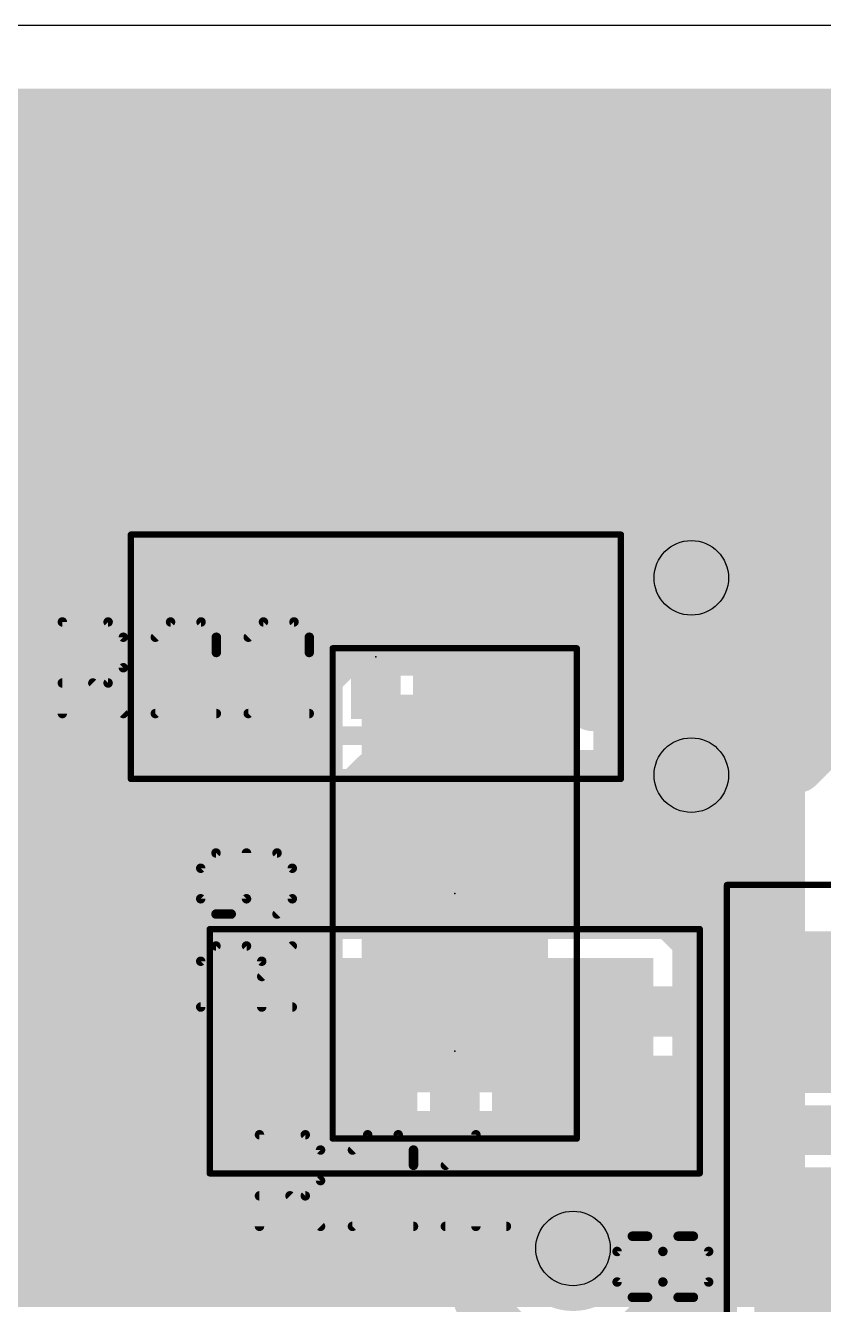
# Model space of a CAD drawing. Extents: x 0 to 1.9, y 0 to 1.15.
# Drawn here: x 0.2639 to 0.5169, y 0.7448 to 1.15 of the extents above; entities that cross this region are included whole.
import ezdxf

# ---------------------------------------------------------------- set-up
doc = ezdxf.new("R2010")
doc.units = 0
for name, color, linetype in [('1', 22, 'CONTINUOUS'), ('16', 175, 'CONTINUOUS'), ('18', 82, 'CONTINUOUS'), ('20', 7, 'CONTINUOUS'), ('23', 7, 'CONTINUOUS'), ('24', 7, 'CONTINUOUS'), ('25', 253, 'CONTINUOUS'), ('31', 253, 'CONTINUOUS'), ('32', 253, 'CONTINUOUS'), ('35', 253, 'CONTINUOUS'), ('36', 253, 'CONTINUOUS'), ('39', 22, 'CONTINUOUS'), ('40', 175, 'CONTINUOUS'), ('44', 253, 'CONTINUOUS'), ('51', 253, 'CONTINUOUS'), ('52', 253, 'CONTINUOUS')]:
    doc.layers.add(name, color=color, linetype=linetype)

# ---------------------------------------------------------------- blocks, each defined once
blk = doc.blocks.new('RECT')
blk.add_solid([(-0.5, -0.5), (0.5, -0.5), (-0.5, 0.5), (0.5, 0.5)])
blk = doc.blocks.new('ROUNDV')
at = {"const_width": 0.5}
blk.add_lwpolyline([(0, -0.25, 1), (0, 0.25, 1), (0, -0.25)], format="xyb", dxfattribs=at)

msp = doc.modelspace()

# ---------------------------------------------------------------- linework, layer by layer
at = {"layer": '1', "const_width": 0.016}
for points in [[(0.028, 1.122), (1.872, 1.122)], [(0.028, 1.12), (1.872, 1.12)], [(0.028, 1.104), (1.872, 1.104)], [(0.028, 1.088), (1.72139, 1.088)], [(0.028, 1.072), (1.691539, 1.072)], [(0.028, 1.056), (1.675539, 1.056)], [(0.028, 1.04), (1.666718, 1.04)], [(0.028, 1.024), (1.660091, 1.024)], [(0.028, 1.008), (1.65775, 1.008)], [(0.028, 0.992), (1.011524, 0.992)], [(0.028, 0.976), (1.006508, 0.976)], [(0.565887, 0.972), (0.515887, 0.922)], [(0.028, 0.96), (0.553887, 0.96)], [(0.364673, 0.951992), (0.356472, 0.943791)], [(0.435327, 0.951992), (0.364673, 0.951992)], [(0.443527, 0.943791), (0.435327, 0.951992)], [(0.468274, 0.946311), (0.455848, 0.941164)], [(0.481725, 0.946311), (0.468274, 0.946311)], [(0.494152, 0.941164), (0.481725, 0.946311)], [(0.028, 0.944), (0.356681, 0.944)], [(0.356472, 0.943791), (0.356472, 0.881012)], [(0.443319, 0.944), (0.462695, 0.944)], [(0.443527, 0.934459), (0.443527, 0.943791)], [(0.455848, 0.941164), (0.44915, 0.934466)], [(0.487305, 0.944), (0.537887, 0.944)], [(0.503664, 0.931652), (0.494152, 0.941164)], [(0.44915, 0.934466), (0.443527, 0.934459)], [(0.508811, 0.919225), (0.503664, 0.931652)], [(0.028, 0.928), (0.356472, 0.928)], [(0.505176, 0.928), (0.521887, 0.928)], [(0.515887, 0.922), (0.508811, 0.914923)], [(0.508811, 0.914923), (0.508811, 0.919225)], [(0.028, 0.912), (0.356472, 0.912)], [(0.475, 0.9125), (0.4, 0.912402)], [(0.028, 0.896), (0.356472, 0.896)], [(0.028, 0.88), (0.357484, 0.88)], [(0.356472, 0.881012), (0.362484, 0.875)], [(0.362484, 0.875), (0.356472, 0.868988)], [(0.356472, 0.868988), (0.356472, 0.806209)], [(0.028, 0.864), (0.356472, 0.864)], [(0.028, 0.848), (0.356472, 0.848)], [(0.549803, 0.837598), (0.4, 0.837598)], [(0.028, 0.832), (0.356472, 0.832)], [(0.028, 0.816), (0.356472, 0.816)], [(0.443527, 0.806209), (0.443527, 0.815598)], [(0.443527, 0.815598), (0.481472, 0.815598)], [(0.481472, 0.815598), (0.481472, 0.806012)], [(0.356472, 0.806209), (0.364673, 0.798008)], [(0.435327, 0.798008), (0.443527, 0.806209)], [(0.481472, 0.806012), (0.487484, 0.8)], [(0.028, 0.8), (0.362681, 0.8)], [(0.437319, 0.8), (0.487484, 0.8)], [(0.487484, 0.8), (0.481472, 0.793988)], [(0.364673, 0.798008), (0.435327, 0.798008)], [(0.481472, 0.793988), (0.481472, 0.731209)], [(0.028, 0.784), (0.481472, 0.784)], [(0.028, 0.768), (0.481472, 0.768)], [(0.028, 0.752), (0.481472, 0.752)]]:
    msp.add_lwpolyline(points, dxfattribs=at)
at = {"layer": '1', "const_width": 0.008}
for points in [[(0.364673, 0.955992, 1), (0.364673, 0.947992)], [(0.367502, 0.949164, 1), (0.361845, 0.95482)], [(0.438155, 0.95482, 1), (0.432498, 0.949164)], [(0.435327, 0.947992, 1), (0.435327, 0.955992)], [(0.468274, 0.950311, 1), (0.468274, 0.942311)], [(0.469805, 0.942615, 1), (0.466744, 0.950006)], [(0.483256, 0.950006, 1), (0.480195, 0.942615)], [(0.481725, 0.942311, 1), (0.481725, 0.950311)], [(0.360472, 0.943791, 1), (0.352472, 0.943791)], [(0.353644, 0.94662, 1), (0.359301, 0.940963)], [(0.356681, 0.94, 1), (0.356681, 0.948)], [(0.443319, 0.948, 1), (0.443319, 0.94)], [(0.447527, 0.943791, 1), (0.439527, 0.943791)], [(0.440699, 0.940963, 1), (0.446356, 0.94662)], [(0.454317, 0.944859, 1), (0.457378, 0.937468)], [(0.458676, 0.938335, 1), (0.453019, 0.943992)], [(0.462695, 0.94, 1), (0.462695, 0.948)], [(0.487305, 0.948, 1), (0.487305, 0.94)], [(0.496981, 0.943992, 1), (0.491324, 0.938335)], [(0.492622, 0.937468, 1), (0.495683, 0.944859)], [(0.443522, 0.938459, 1), (0.443533, 0.930459)], [(0.446322, 0.937294, 1), (0.451979, 0.931638)], [(0.449155, 0.930466, 1), (0.449145, 0.938466)], [(0.439527, 0.934459, 1), (0.447527, 0.934459)], [(0.507359, 0.933183, 1), (0.499968, 0.930122)], [(0.500835, 0.928824, 1), (0.506492, 0.934481)], [(0.356472, 0.924, 1), (0.356472, 0.932)], [(0.505176, 0.932, 1), (0.505176, 0.924)], [(0.513059, 0.924828, 1), (0.518716, 0.919171)], [(0.518716, 0.919171, 1), (0.513059, 0.924828)], [(0.512811, 0.919225, 1), (0.504811, 0.919225)], [(0.505115, 0.917695, 1), (0.512506, 0.920756)], [(0.356472, 0.908, 1), (0.356472, 0.916)], [(0.399995, 0.916402, 1), (0.400005, 0.908402)], [(0.475005, 0.9085, 1), (0.474995, 0.9165)], [(0.505982, 0.917752, 1), (0.511639, 0.912095)], [(0.504811, 0.914923, 1), (0.512811, 0.914923)], [(0.356472, 0.892, 1), (0.356472, 0.9)], [(0.359301, 0.88384, 1), (0.353644, 0.878183)], [(0.357484, 0.876, 1), (0.357484, 0.884)], [(0.352472, 0.881012, 1), (0.360472, 0.881012)], [(0.365313, 0.872172, 1), (0.359656, 0.877828)], [(0.359656, 0.872172, 1), (0.365313, 0.877828)], [(0.360472, 0.868988, 1), (0.352472, 0.868988)], [(0.353644, 0.871816, 1), (0.359301, 0.86616)], [(0.356472, 0.86, 1), (0.356472, 0.868)], [(0.356472, 0.844, 1), (0.356472, 0.852)], [(0.4, 0.841598, 1), (0.4, 0.833598)], [(0.356472, 0.828, 1), (0.356472, 0.836)], [(0.356472, 0.812, 1), (0.356472, 0.82)], [(0.447527, 0.815598, 1), (0.439527, 0.815598)], [(0.443527, 0.819598, 1), (0.443527, 0.811598)], [(0.485472, 0.815598, 1), (0.477472, 0.815598)], [(0.481472, 0.811598, 1), (0.481472, 0.819598)], [(0.359301, 0.809037, 1), (0.353644, 0.80338)], [(0.446356, 0.80338, 1), (0.440699, 0.809037)], [(0.484301, 0.80884, 1), (0.478644, 0.803184)], [(0.352472, 0.806209, 1), (0.360472, 0.806209)], [(0.362681, 0.796, 1), (0.362681, 0.804)], [(0.437319, 0.804, 1), (0.437319, 0.796)], [(0.439527, 0.806209, 1), (0.447527, 0.806209)], [(0.477472, 0.806012, 1), (0.485472, 0.806012)], [(0.490313, 0.797171, 1), (0.484656, 0.802828)], [(0.484656, 0.797171, 1), (0.490313, 0.802828)], [(0.487484, 0.796, 1), (0.487484, 0.804)], [(0.364673, 0.802008, 1), (0.364673, 0.794008)], [(0.361845, 0.795179, 1), (0.367502, 0.800836)], [(0.432498, 0.800836, 1), (0.438155, 0.795179)], [(0.435327, 0.794008, 1), (0.435327, 0.802008)], [(0.485472, 0.793988, 1), (0.477472, 0.793988)], [(0.478644, 0.796816, 1), (0.484301, 0.791159)], [(0.481472, 0.78, 1), (0.481472, 0.788)], [(0.481472, 0.764, 1), (0.481472, 0.772)], [(0.481472, 0.748, 1), (0.481472, 0.756)]]:
    msp.add_lwpolyline(points, format="xyb", dxfattribs=at)
at = {"layer": '16', "const_width": 0.016}
for points in [[(0.028, 1.122), (1.872, 1.122)], [(0.028, 1.12), (1.872, 1.12)], [(0.028, 1.104), (1.872, 1.104)], [(0.028, 1.088), (1.72139, 1.088)], [(0.028, 1.072), (1.691539, 1.072)], [(0.028, 1.056), (1.675539, 1.056)], [(0.353387, 1.047), (0.3405, 1.034113)], [(0.596613, 1.047), (0.353387, 1.047)], [(0.028, 1.04), (0.346387, 1.04)], [(0.3405, 1.034113), (0.3155, 1.009113)], [(0.028, 1.024), (0.330387, 1.024)], [(0.3375, 1), (0.3625, 1.025)], [(0.3625, 1.025), (0.5, 1.025)], [(0.5, 1.025), (0.5875, 1.025)], [(0.525, 1), (0.5, 1.025)], [(0.309211, 1.0095), (0.103387, 1.0095)], [(0.3155, 1.003211), (0.309211, 1.0095)], [(0.310711, 1.008), (0.3155, 1.008)], [(0.3155, 1.009113), (0.3155, 1.003211)], [(0.3375, 0.950098), (0.3375, 1)], [(0.300098, 0.9875), (0.1125, 0.9875)], [(0.337598, 0.95), (0.300098, 0.9875)], [(0.475, 0.975), (0.45, 0.95)], [(0.494152, 0.946336), (0.503, 0.955184)], [(0.503, 0.955184), (0.503, 0.725816)], [(0.337598, 0.95), (0.3375, 0.950098)], [(0.45, 0.95), (0.412402, 0.95)], [(0.481725, 0.941189), (0.494152, 0.946336)], [(0.459113, 0.928), (0.472, 0.940887)], [(0.472, 0.940887), (0.472302, 0.941189)], [(0.472302, 0.941189), (0.481725, 0.941189)], [(0.488512, 0.944), (0.503, 0.944)], [(0.297081, 0.923397), (0.298008, 0.925003)], [(0.298008, 0.925003), (0.298008, 0.914673)], [(0.451992, 0.914673), (0.451992, 0.928)], [(0.451992, 0.928), (0.459113, 0.928)], [(0.459113, 0.928), (0.503, 0.928)], [(0.289625, 0.917675), (0.293729, 0.920045)], [(0.293729, 0.920045), (0.297081, 0.923397)], [(0.25, 0.916449), (0.285047, 0.916449)], [(0.285047, 0.916449), (0.289625, 0.917675)], [(0.130123, 0.912), (0.300681, 0.912)], [(0.298008, 0.914673), (0.306209, 0.906472)], [(0.368988, 0.906472), (0.375, 0.912484)], [(0.374515, 0.912), (0.375484, 0.912)], [(0.375, 0.912484), (0.381012, 0.906472)], [(0.443791, 0.906472), (0.451992, 0.914673)], [(0.449319, 0.912), (0.503, 0.912)], [(0.288476, 0.908685), (0.211524, 0.908685)], [(0.296677, 0.900484), (0.288476, 0.908685)], [(0.306209, 0.906472), (0.368988, 0.906472)], [(0.381012, 0.906472), (0.443791, 0.906472)], [(0.296677, 0.857784), (0.296677, 0.900484)], [(0.296677, 0.896), (0.503, 0.896)], [(0.296677, 0.88), (0.503, 0.88)], [(0.331209, 0.868527), (0.323008, 0.860327)], [(0.393988, 0.868527), (0.331209, 0.868527)], [(0.4, 0.862515), (0.393988, 0.868527)], [(0.406012, 0.868527), (0.4, 0.862515)], [(0.468791, 0.868527), (0.406012, 0.868527)], [(0.476992, 0.860327), (0.468791, 0.868527)], [(0.296677, 0.864), (0.326681, 0.864)], [(0.398515, 0.864), (0.401484, 0.864)], [(0.473319, 0.864), (0.503, 0.864)], [(0.323008, 0.860327), (0.323008, 0.847)], [(0.476992, 0.789673), (0.476992, 0.860327)], [(0.288476, 0.849583), (0.296677, 0.857784)], [(0.275, 0.825), (0.25, 0.85)], [(0.284113, 0.847), (0.28153, 0.849583)], [(0.28153, 0.849583), (0.288476, 0.849583)], [(0.283113, 0.848), (0.323008, 0.848)], [(0.476992, 0.848), (0.503, 0.848)], [(0.323008, 0.847), (0.284113, 0.847)], [(0.476992, 0.832), (0.503, 0.832)], [(0.240887, 0.828), (0.265887, 0.803)], [(0.362598, 0.825), (0.275, 0.825)], [(0.437402, 0.762598), (0.437402, 0.825)], [(0.476992, 0.816), (0.503, 0.816)], [(0.265887, 0.803), (0.323008, 0.803)], [(0.323008, 0.803), (0.323008, 0.789673)], [(0.028, 0.8), (0.323008, 0.8)], [(0.476992, 0.8), (0.503, 0.8)], [(0.323008, 0.789673), (0.331209, 0.781472)], [(0.393988, 0.781472), (0.4, 0.787484)], [(0.4, 0.787484), (0.406012, 0.781472)], [(0.468791, 0.781472), (0.476992, 0.789673)], [(0.028, 0.784), (0.328681, 0.784)], [(0.396515, 0.784), (0.403484, 0.784)], [(0.471319, 0.784), (0.503, 0.784)], [(0.331209, 0.781472), (0.393988, 0.781472)], [(0.408762, 0.781472), (0.403689, 0.769225)], [(0.406012, 0.781472), (0.408762, 0.781472)], [(0.471311, 0.769225), (0.466238, 0.781472)], [(0.466238, 0.781472), (0.468791, 0.781472)], [(0.028, 0.768), (0.403689, 0.768)], [(0.403689, 0.769225), (0.403689, 0.755774)], [(0.471311, 0.755774), (0.471311, 0.769225)], [(0.471311, 0.768), (0.503, 0.768)], [(0.4375, 0.7625), (0.437402, 0.762598)], [(0.403689, 0.755774), (0.408836, 0.743348)], [(0.466164, 0.743348), (0.471311, 0.755774)], [(0.028, 0.752), (0.405252, 0.752)], [(0.469747, 0.752), (0.503, 0.752)], [(0.408836, 0.743348), (0.418348, 0.733836)], [(0.456652, 0.733836), (0.466164, 0.743348)]]:
    msp.add_lwpolyline(points, dxfattribs=at)
at = {"layer": '16', "const_width": 0.008}
for points in [[(0.353387, 1.051, 1), (0.353387, 1.043)], [(0.356216, 1.044171, 1), (0.350559, 1.049828)], [(0.346387, 1.036, 1), (0.346387, 1.044)], [(0.343328, 1.031284, 1), (0.337672, 1.036941)], [(0.337672, 1.036941, 1), (0.343328, 1.031284)], [(0.330387, 1.02, 1), (0.330387, 1.028)], [(0.3625, 1.029, 1), (0.3625, 1.021)], [(0.365328, 1.022172, 1), (0.359672, 1.027828)], [(0.5, 1.029, 1), (0.5, 1.021)], [(0.502828, 1.027828, 1), (0.497172, 1.022172)], [(0.5, 1.021, 1), (0.5, 1.029)], [(0.31204, 1.012328, 1), (0.306383, 1.006671)], [(0.309211, 1.0055, 1), (0.309211, 1.0135)], [(0.310711, 1.012, 1), (0.310711, 1.004)], [(0.3195, 1.009113, 1), (0.3115, 1.009113)], [(0.312672, 1.011941, 1), (0.318328, 1.006284)], [(0.3155, 1.004, 1), (0.3155, 1.012)], [(0.312672, 1.000382, 1), (0.318328, 1.006039)], [(0.3115, 1.003211, 1), (0.3195, 1.003211)], [(0.3415, 1, 1), (0.3335, 1)], [(0.334672, 1.002828, 1), (0.340328, 0.997172)], [(0.302927, 0.990328, 1), (0.29727, 0.984672)], [(0.300098, 0.9835, 1), (0.300098, 0.9915)], [(0.477828, 0.972172, 1), (0.472172, 0.977828)], [(0.507, 0.955184, 1), (0.499, 0.955184)], [(0.505828, 0.952356, 1), (0.500172, 0.958013)], [(0.340328, 0.952927, 1), (0.334672, 0.94727)], [(0.33477, 0.947172, 1), (0.340427, 0.952828)], [(0.33477, 0.947172, 1), (0.340427, 0.952828)], [(0.412402, 0.954, 1), (0.412402, 0.946)], [(0.447172, 0.952828, 1), (0.452828, 0.947172)], [(0.45, 0.946, 1), (0.45, 0.954)], [(0.3335, 0.950098, 1), (0.3415, 0.950098)], [(0.491324, 0.949165, 1), (0.496981, 0.943508)], [(0.495683, 0.942641, 1), (0.492622, 0.950032)], [(0.472302, 0.945189, 1), (0.472302, 0.937189)], [(0.474828, 0.938059, 1), (0.469171, 0.943716)], [(0.47513, 0.938361, 1), (0.469473, 0.944017)], [(0.480195, 0.944884, 1), (0.483256, 0.937493)], [(0.481725, 0.937189, 1), (0.481725, 0.945189)], [(0.488512, 0.948, 1), (0.488512, 0.94)], [(0.503, 0.94, 1), (0.503, 0.948)], [(0.469171, 0.943716, 1), (0.474828, 0.938059)], [(0.302008, 0.925003, 1), (0.294008, 0.925003)], [(0.301472, 0.923003, 1), (0.294544, 0.927002)], [(0.455992, 0.928, 1), (0.447992, 0.928)], [(0.451992, 0.932, 1), (0.451992, 0.924)], [(0.459113, 0.932, 1), (0.459113, 0.924)], [(0.456284, 0.930828, 1), (0.461941, 0.925172)], [(0.459113, 0.924, 1), (0.459113, 0.932)], [(0.503, 0.924, 1), (0.503, 0.932)], [(0.295729, 0.916581, 1), (0.291729, 0.923509)], [(0.293616, 0.925396, 1), (0.300545, 0.921397)], [(0.299909, 0.920568, 1), (0.294252, 0.926225)], [(0.284012, 0.920313, 1), (0.286082, 0.912585)], [(0.285047, 0.912449, 1), (0.285047, 0.920449)], [(0.287625, 0.92114, 1), (0.291625, 0.914211)], [(0.29066, 0.913812, 1), (0.28859, 0.921539)], [(0.290901, 0.922874, 1), (0.296558, 0.917217)], [(0.300836, 0.917502, 1), (0.295179, 0.911845)], [(0.300681, 0.908, 1), (0.300681, 0.916)], [(0.374515, 0.916, 1), (0.374515, 0.908)], [(0.377828, 0.915313, 1), (0.372171, 0.909656)], [(0.377828, 0.909656, 1), (0.372171, 0.915313)], [(0.375484, 0.908, 1), (0.375484, 0.916)], [(0.449319, 0.916, 1), (0.449319, 0.908)], [(0.45482, 0.911845, 1), (0.449164, 0.917502)], [(0.503, 0.908, 1), (0.503, 0.916)], [(0.291305, 0.911513, 1), (0.285648, 0.905856)], [(0.288476, 0.904685, 1), (0.288476, 0.912685)], [(0.294008, 0.914673, 1), (0.302008, 0.914673)], [(0.447992, 0.914673, 1), (0.455992, 0.914673)], [(0.306209, 0.910472, 1), (0.306209, 0.902472)], [(0.30338, 0.903644, 1), (0.309037, 0.909301)], [(0.366159, 0.909301, 1), (0.371816, 0.903644)], [(0.368988, 0.902472, 1), (0.368988, 0.910472)], [(0.381012, 0.910472, 1), (0.381012, 0.902472)], [(0.378184, 0.903644, 1), (0.38384, 0.909301)], [(0.440963, 0.909301, 1), (0.44662, 0.903644)], [(0.443791, 0.902472, 1), (0.443791, 0.910472)], [(0.300677, 0.900484, 1), (0.292677, 0.900484)], [(0.296677, 0.9, 1), (0.296677, 0.892)], [(0.293849, 0.897656, 1), (0.299505, 0.903312)], [(0.503, 0.892, 1), (0.503, 0.9)], [(0.296677, 0.884, 1), (0.296677, 0.876)], [(0.503, 0.876, 1), (0.503, 0.884)], [(0.331209, 0.872527, 1), (0.331209, 0.864527)], [(0.334037, 0.865699, 1), (0.32838, 0.871356)], [(0.396816, 0.871356, 1), (0.391159, 0.865699)], [(0.393988, 0.864527, 1), (0.393988, 0.872527)], [(0.406012, 0.872527, 1), (0.406012, 0.864527)], [(0.40884, 0.865699, 1), (0.403184, 0.871356)], [(0.47162, 0.871356, 1), (0.465963, 0.865699)], [(0.468791, 0.864527, 1), (0.468791, 0.872527)], [(0.296677, 0.868, 1), (0.296677, 0.86)], [(0.326681, 0.86, 1), (0.326681, 0.868)], [(0.398515, 0.868, 1), (0.398515, 0.86)], [(0.401484, 0.86, 1), (0.401484, 0.868)], [(0.473319, 0.868, 1), (0.473319, 0.86)], [(0.503, 0.86, 1), (0.503, 0.868)], [(0.327008, 0.860327, 1), (0.319008, 0.860327)], [(0.397171, 0.865344, 1), (0.402828, 0.859687)], [(0.397171, 0.859687, 1), (0.402828, 0.865344)], [(0.480992, 0.860327, 1), (0.472992, 0.860327)], [(0.299505, 0.854955, 1), (0.293849, 0.860612)], [(0.320179, 0.863155, 1), (0.325836, 0.857498)], [(0.474164, 0.857498, 1), (0.47982, 0.863155)], [(0.292677, 0.857784, 1), (0.300677, 0.857784)], [(0.284358, 0.852411, 1), (0.278701, 0.846754)], [(0.28153, 0.853583, 1), (0.28153, 0.845583)], [(0.283113, 0.852, 1), (0.283113, 0.844)], [(0.285648, 0.852411, 1), (0.291305, 0.846754)], [(0.288476, 0.845583, 1), (0.288476, 0.853583)], [(0.323008, 0.844, 1), (0.323008, 0.852)], [(0.476992, 0.852, 1), (0.476992, 0.844)], [(0.503, 0.844, 1), (0.503, 0.852)], [(0.284113, 0.851, 1), (0.284113, 0.843)], [(0.281284, 0.844171, 1), (0.286941, 0.849828)], [(0.319008, 0.847, 1), (0.327008, 0.847)], [(0.323008, 0.843, 1), (0.323008, 0.851)], [(0.476992, 0.836, 1), (0.476992, 0.828)], [(0.503, 0.828, 1), (0.503, 0.836)], [(0.275, 0.829, 1), (0.275, 0.821)], [(0.272172, 0.822172, 1), (0.277828, 0.827828)], [(0.362598, 0.821, 1), (0.362598, 0.829)], [(0.441402, 0.825, 1), (0.433402, 0.825)], [(0.476992, 0.82, 1), (0.476992, 0.812)], [(0.503, 0.812, 1), (0.503, 0.82)], [(0.265887, 0.807, 1), (0.265887, 0.799)], [(0.327008, 0.803, 1), (0.319008, 0.803)], [(0.323008, 0.799, 1), (0.323008, 0.807)], [(0.263059, 0.800172, 1), (0.268716, 0.805828)], [(0.323008, 0.796, 1), (0.323008, 0.804)], [(0.476992, 0.804, 1), (0.476992, 0.796)], [(0.503, 0.796, 1), (0.503, 0.804)], [(0.325836, 0.792502, 1), (0.320179, 0.786845)], [(0.402828, 0.790313, 1), (0.397171, 0.784656)], [(0.402828, 0.784656, 1), (0.397171, 0.790313)], [(0.47982, 0.786845, 1), (0.474164, 0.792502)], [(0.319008, 0.789673, 1), (0.327008, 0.789673)], [(0.328681, 0.78, 1), (0.328681, 0.788)], [(0.396515, 0.788, 1), (0.396515, 0.78)], [(0.403484, 0.78, 1), (0.403484, 0.788)], [(0.471319, 0.788, 1), (0.471319, 0.78)], [(0.472992, 0.789673, 1), (0.480992, 0.789673)], [(0.503, 0.78, 1), (0.503, 0.788)], [(0.331209, 0.785472, 1), (0.331209, 0.777472)], [(0.32838, 0.778644, 1), (0.334037, 0.784301)], [(0.391159, 0.784301, 1), (0.396816, 0.778644)], [(0.393988, 0.777472, 1), (0.393988, 0.785472)], [(0.406012, 0.785472, 1), (0.406012, 0.777472)], [(0.403184, 0.778644, 1), (0.40884, 0.784301)], [(0.412457, 0.779942, 1), (0.405066, 0.783003)], [(0.408762, 0.777472, 1), (0.408762, 0.785472)], [(0.469933, 0.783003, 1), (0.462542, 0.779942)], [(0.466238, 0.785472, 1), (0.466238, 0.777472)], [(0.465963, 0.784301, 1), (0.47162, 0.778644)], [(0.468791, 0.777472, 1), (0.468791, 0.785472)], [(0.407689, 0.769225, 1), (0.399689, 0.769225)], [(0.399993, 0.770756, 1), (0.407384, 0.767695)], [(0.403689, 0.764, 1), (0.403689, 0.772)], [(0.475311, 0.769225, 1), (0.467311, 0.769225)], [(0.471311, 0.772, 1), (0.471311, 0.764)], [(0.467615, 0.767695, 1), (0.475006, 0.770756)], [(0.503, 0.764, 1), (0.503, 0.772)], [(0.44023, 0.765427, 1), (0.434573, 0.75977)], [(0.433402, 0.762598, 1), (0.441402, 0.762598)], [(0.434672, 0.759672, 1), (0.440328, 0.765328)], [(0.407384, 0.757305, 1), (0.399993, 0.754244)], [(0.475006, 0.754244, 1), (0.467615, 0.757305)], [(0.399689, 0.755774, 1), (0.407689, 0.755774)], [(0.405252, 0.748, 1), (0.405252, 0.756)], [(0.469747, 0.756, 1), (0.469747, 0.748)], [(0.467311, 0.755774, 1), (0.475311, 0.755774)], [(0.503, 0.748, 1), (0.503, 0.756)], [(0.411665, 0.746176, 1), (0.406008, 0.740519)], [(0.468992, 0.740519, 1), (0.463335, 0.746176)], [(0.405141, 0.741817, 1), (0.412532, 0.744878)], [(0.462468, 0.744878, 1), (0.469859, 0.741817)]]:
    msp.add_lwpolyline(points, format="xyb", dxfattribs=at)
at = {"layer": '20'}
msp.add_line((1.9, 1.15), (0, 1.15), dxfattribs=at)
at = {"layer": '23'}
msp.add_point((0.4, 0.875), dxfattribs=at)
at = {"layer": '24'}
for p in [(0.375, 0.95), (0.4, 0.825)]:
    msp.add_point(p, dxfattribs=at)
at = {"layer": '25', "const_width": 0.003}
for points in [[(0.275604, 0.932), (0.275604, 0.961025)], [(0.275604, 0.961025), (0.290117, 0.961025)], [(0.290117, 0.961025), (0.294954, 0.956187)], [(0.309907, 0.961025), (0.30507, 0.956187)], [(0.319582, 0.961025), (0.309907, 0.961025)], [(0.324419, 0.956187), (0.319582, 0.961025)], [(0.339372, 0.961025), (0.334535, 0.956187)], [(0.349047, 0.961025), (0.339372, 0.961025)], [(0.353885, 0.956187), (0.349047, 0.961025)], [(0.294954, 0.956187), (0.294954, 0.946512)], [(0.324419, 0.95135), (0.324419, 0.956187)], [(0.353885, 0.95135), (0.353885, 0.956187)], [(0.30507, 0.932), (0.324419, 0.95135)], [(0.334535, 0.932), (0.353885, 0.95135)], [(0.294954, 0.946512), (0.290117, 0.941675)], [(0.290117, 0.941675), (0.275604, 0.941675)], [(0.285279, 0.941675), (0.294954, 0.932)], [(0.324419, 0.932), (0.30507, 0.932)], [(0.353885, 0.932), (0.334535, 0.932)], [(0.324313, 0.887815), (0.319475, 0.882977)], [(0.343663, 0.887815), (0.324313, 0.887815)], [(0.333988, 0.873303), (0.333988, 0.887815)], [(0.3485, 0.882977), (0.343663, 0.887815)], [(0.319475, 0.882977), (0.319475, 0.873303)], [(0.3485, 0.873303), (0.3485, 0.882977)], [(0.319475, 0.873303), (0.324313, 0.868465)], [(0.32915, 0.868465), (0.333988, 0.873303)], [(0.343663, 0.868465), (0.3485, 0.873303)], [(0.324313, 0.868465), (0.32915, 0.868465)], [(0.319475, 0.853512), (0.324313, 0.85835)], [(0.324313, 0.85835), (0.333988, 0.85835)], [(0.333988, 0.85835), (0.338825, 0.853512)], [(0.338825, 0.848675), (0.3485, 0.85835)], [(0.319475, 0.839), (0.319475, 0.853512)], [(0.338825, 0.853512), (0.338825, 0.839)], [(0.3485, 0.839), (0.319475, 0.839)], [(0.338104, 0.7695), (0.338104, 0.798525)], [(0.338104, 0.798525), (0.352617, 0.798525)], [(0.352617, 0.798525), (0.357454, 0.793687)], [(0.372407, 0.798525), (0.36757, 0.793687)], [(0.382082, 0.798525), (0.372407, 0.798525)], [(0.386919, 0.793687), (0.382082, 0.798525)], [(0.397035, 0.78885), (0.40671, 0.798525)], [(0.40671, 0.798525), (0.40671, 0.7695)], [(0.357454, 0.793687), (0.357454, 0.784012)], [(0.386919, 0.78885), (0.386919, 0.793687)], [(0.36757, 0.7695), (0.386919, 0.78885)], [(0.357454, 0.784012), (0.352617, 0.779175)], [(0.352617, 0.779175), (0.338104, 0.779175)], [(0.347779, 0.779175), (0.357454, 0.7695)], [(0.386919, 0.7695), (0.36757, 0.7695)], [(0.397035, 0.7695), (0.416385, 0.7695)], [(0.451475, 0.761547), (0.456313, 0.766385)], [(0.456313, 0.766385), (0.46115, 0.766385)], [(0.46115, 0.766385), (0.465988, 0.761547)], [(0.465988, 0.761547), (0.470825, 0.766385)], [(0.470825, 0.766385), (0.475663, 0.766385)], [(0.475663, 0.766385), (0.4805, 0.761547)], [(0.451475, 0.751872), (0.451475, 0.761547)], [(0.465988, 0.751872), (0.465988, 0.761547)], [(0.4805, 0.761547), (0.4805, 0.751872)], [(0.456313, 0.747035), (0.451475, 0.751872)], [(0.465988, 0.751872), (0.46115, 0.747035)], [(0.470825, 0.747035), (0.465988, 0.751872)], [(0.4805, 0.751872), (0.475663, 0.747035)], [(0.46115, 0.747035), (0.456313, 0.747035)], [(0.475663, 0.747035), (0.470825, 0.747035)]]:
    msp.add_lwpolyline(points, dxfattribs=at)
at = {"layer": '25', "const_width": 0.0015}
for points in [[(0.276354, 0.961025, 1), (0.274854, 0.961025)], [(0.275604, 0.961775, 1), (0.275604, 0.960275)], [(0.290647, 0.961555, 1), (0.289586, 0.960494)], [(0.290117, 0.960275, 1), (0.290117, 0.961775)], [(0.309907, 0.961775, 1), (0.309907, 0.960275)], [(0.310437, 0.960494, 1), (0.309377, 0.961555)], [(0.320112, 0.961555, 1), (0.319052, 0.960494)], [(0.319582, 0.960275, 1), (0.319582, 0.961775)], [(0.339372, 0.961775, 1), (0.339372, 0.960275)], [(0.339903, 0.960494, 1), (0.338842, 0.961555)], [(0.349577, 0.961555, 1), (0.348517, 0.960494)], [(0.349047, 0.960275, 1), (0.349047, 0.961775)], [(0.295704, 0.956187, 1), (0.294204, 0.956187)], [(0.294424, 0.955657, 1), (0.295485, 0.956718)], [(0.304539, 0.956718, 1), (0.3056, 0.955657)], [(0.325169, 0.956187, 1), (0.323669, 0.956187)], [(0.323889, 0.955657, 1), (0.32495, 0.956718)], [(0.334004, 0.956718, 1), (0.335065, 0.955657)], [(0.354635, 0.956187, 1), (0.353135, 0.956187)], [(0.353354, 0.955657, 1), (0.354415, 0.956718)], [(0.32495, 0.950819, 1), (0.323889, 0.95188)], [(0.354415, 0.950819, 1), (0.353354, 0.95188)], [(0.323669, 0.95135, 1), (0.325169, 0.95135)], [(0.353135, 0.95135, 1), (0.354635, 0.95135)], [(0.294204, 0.946512, 1), (0.295704, 0.946512)], [(0.295485, 0.945982, 1), (0.294424, 0.947043)], [(0.275604, 0.942425, 1), (0.275604, 0.940925)], [(0.28581, 0.942205, 1), (0.284749, 0.941144)], [(0.289586, 0.942205, 1), (0.290647, 0.941144)], [(0.290117, 0.940925, 1), (0.290117, 0.942425)], [(0.274854, 0.932, 1), (0.276354, 0.932)], [(0.294424, 0.93147, 1), (0.295485, 0.93253)], [(0.30507, 0.93275, 1), (0.30507, 0.93125)], [(0.304539, 0.93253, 1), (0.3056, 0.93147)], [(0.324419, 0.93125, 1), (0.324419, 0.93275)], [(0.334535, 0.93275, 1), (0.334535, 0.93125)], [(0.334004, 0.93253, 1), (0.335065, 0.93147)], [(0.353885, 0.93125, 1), (0.353885, 0.93275)], [(0.324313, 0.888565, 1), (0.324313, 0.887065)], [(0.324843, 0.887285, 1), (0.323782, 0.888345)], [(0.334738, 0.887815, 1), (0.333238, 0.887815)], [(0.344193, 0.888345, 1), (0.343132, 0.887285)], [(0.343663, 0.887065, 1), (0.343663, 0.888565)], [(0.320225, 0.882977, 1), (0.318725, 0.882977)], [(0.318945, 0.883508, 1), (0.320006, 0.882447)], [(0.34925, 0.882977, 1), (0.34775, 0.882977)], [(0.34797, 0.882447, 1), (0.34903, 0.883508)], [(0.320006, 0.873833, 1), (0.318945, 0.872772)], [(0.318725, 0.873303, 1), (0.320225, 0.873303)], [(0.333238, 0.873303, 1), (0.334738, 0.873303)], [(0.334518, 0.872772, 1), (0.333457, 0.873833)], [(0.34775, 0.873303, 1), (0.34925, 0.873303)], [(0.34903, 0.872772, 1), (0.34797, 0.873833)], [(0.324313, 0.869215, 1), (0.324313, 0.867715)], [(0.323782, 0.867935, 1), (0.324843, 0.868996)], [(0.32862, 0.868996, 1), (0.329681, 0.867935)], [(0.32915, 0.867715, 1), (0.32915, 0.869215)], [(0.343132, 0.868996, 1), (0.344193, 0.867935)], [(0.324313, 0.8591, 1), (0.324313, 0.8576)], [(0.324843, 0.857819, 1), (0.323782, 0.85888)], [(0.334518, 0.85888, 1), (0.333457, 0.857819)], [(0.333988, 0.8576, 1), (0.333988, 0.8591)], [(0.34903, 0.857819, 1), (0.34797, 0.85888)], [(0.320225, 0.853512, 1), (0.318725, 0.853512)], [(0.318945, 0.854043, 1), (0.320006, 0.852982)], [(0.339575, 0.853512, 1), (0.338075, 0.853512)], [(0.338295, 0.852982, 1), (0.339356, 0.854043)], [(0.338295, 0.849205, 1), (0.339356, 0.848145)], [(0.319475, 0.83975, 1), (0.319475, 0.83825)], [(0.318725, 0.839, 1), (0.320225, 0.839)], [(0.338075, 0.839, 1), (0.339575, 0.839)], [(0.3485, 0.83825, 1), (0.3485, 0.83975)], [(0.338854, 0.798525, 1), (0.337354, 0.798525)], [(0.338104, 0.799275, 1), (0.338104, 0.797775)], [(0.353147, 0.799055, 1), (0.352086, 0.797994)], [(0.352617, 0.797775, 1), (0.352617, 0.799275)], [(0.372407, 0.799275, 1), (0.372407, 0.797775)], [(0.372937, 0.797994, 1), (0.371877, 0.799055)], [(0.382612, 0.799055, 1), (0.381552, 0.797994)], [(0.382082, 0.797775, 1), (0.382082, 0.799275)], [(0.40746, 0.798525, 1), (0.40596, 0.798525)], [(0.40724, 0.797994, 1), (0.406179, 0.799055)], [(0.358204, 0.793687, 1), (0.356704, 0.793687)], [(0.356924, 0.793157, 1), (0.357985, 0.794218)], [(0.367039, 0.794218, 1), (0.3681, 0.793157)], [(0.387669, 0.793687, 1), (0.386169, 0.793687)], [(0.386389, 0.793157, 1), (0.38745, 0.794218)], [(0.38745, 0.788319, 1), (0.386389, 0.78938)], [(0.386169, 0.78885, 1), (0.387669, 0.78885)], [(0.396504, 0.78938, 1), (0.397565, 0.788319)], [(0.356704, 0.784012, 1), (0.358204, 0.784012)], [(0.357985, 0.783482, 1), (0.356924, 0.784543)], [(0.338104, 0.779925, 1), (0.338104, 0.778425)], [(0.34831, 0.779705, 1), (0.347249, 0.778644)], [(0.352086, 0.779705, 1), (0.353147, 0.778644)], [(0.352617, 0.778425, 1), (0.352617, 0.779925)], [(0.337354, 0.7695, 1), (0.338854, 0.7695)], [(0.356924, 0.76897, 1), (0.357985, 0.77003)], [(0.36757, 0.77025, 1), (0.36757, 0.76875)], [(0.367039, 0.77003, 1), (0.3681, 0.76897)], [(0.386919, 0.76875, 1), (0.386919, 0.77025)], [(0.397035, 0.77025, 1), (0.397035, 0.76875)], [(0.40596, 0.7695, 1), (0.40746, 0.7695)], [(0.416385, 0.76875, 1), (0.416385, 0.77025)], [(0.456313, 0.767135, 1), (0.456313, 0.765635)], [(0.456843, 0.765854, 1), (0.455782, 0.766915)], [(0.461681, 0.766915, 1), (0.46062, 0.765854)], [(0.46115, 0.765635, 1), (0.46115, 0.767135)], [(0.470825, 0.767135, 1), (0.470825, 0.765635)], [(0.471356, 0.765854, 1), (0.470295, 0.766915)], [(0.476193, 0.766915, 1), (0.475132, 0.765854)], [(0.475663, 0.765635, 1), (0.475663, 0.767135)], [(0.452225, 0.761547, 1), (0.450725, 0.761547)], [(0.450945, 0.762077, 1), (0.452006, 0.761017)], [(0.466738, 0.761547, 1), (0.465238, 0.761547)], [(0.465457, 0.762077, 1), (0.466518, 0.761017)], [(0.465457, 0.761017, 1), (0.466518, 0.762077)], [(0.48125, 0.761547, 1), (0.47975, 0.761547)], [(0.47997, 0.761017, 1), (0.48103, 0.762077)], [(0.452006, 0.752403, 1), (0.450945, 0.751342)], [(0.450725, 0.751872, 1), (0.452225, 0.751872)], [(0.466518, 0.752403, 1), (0.465457, 0.751342)], [(0.465238, 0.751872, 1), (0.466738, 0.751872)], [(0.466518, 0.751342, 1), (0.465457, 0.752403)], [(0.47975, 0.751872, 1), (0.48125, 0.751872)], [(0.48103, 0.751342, 1), (0.47997, 0.752403)], [(0.456313, 0.747785, 1), (0.456313, 0.746285)], [(0.455782, 0.746504, 1), (0.456843, 0.747565)], [(0.46062, 0.747565, 1), (0.461681, 0.746504)], [(0.46115, 0.746285, 1), (0.46115, 0.747785)], [(0.470825, 0.747785, 1), (0.470825, 0.746285)], [(0.470295, 0.746504, 1), (0.471355, 0.747565)], [(0.475132, 0.747565, 1), (0.476193, 0.746504)], [(0.475663, 0.746285, 1), (0.475663, 0.747785)]]:
    msp.add_lwpolyline(points, format="xyb", dxfattribs=at)
at = {"layer": '39', "const_width": 0.002}
for points in [[(0.361299, 0.797323), (0.361299, 0.952677)], [(0.361299, 0.952677), (0.438701, 0.952677)], [(0.438701, 0.952677), (0.438701, 0.797323)], [(0.486299, 0.722323), (0.486299, 0.877677)], [(0.486299, 0.877677), (0.563701, 0.877677)], [(0.438701, 0.797323), (0.361299, 0.797323)]]:
    msp.add_lwpolyline(points, dxfattribs=at)
at = {"layer": '39', "const_width": 0.001}
for points in [[(0.361799, 0.952677, 1), (0.360799, 0.952677)], [(0.361299, 0.953177, 1), (0.361299, 0.952177)], [(0.439201, 0.952677, 1), (0.438201, 0.952677)], [(0.438701, 0.952177, 1), (0.438701, 0.953177)], [(0.486799, 0.877677, 1), (0.485799, 0.877677)], [(0.486299, 0.878177, 1), (0.486299, 0.877177)], [(0.361299, 0.797823, 1), (0.361299, 0.796823)], [(0.438701, 0.796823, 1), (0.438701, 0.797823)], [(0.360799, 0.797323, 1), (0.361799, 0.797323)], [(0.438201, 0.797323, 1), (0.439201, 0.797323)]]:
    msp.add_lwpolyline(points, format="xyb", dxfattribs=at)
at = {"layer": '40', "const_width": 0.002}
for points in [[(0.452677, 0.988701), (0.297323, 0.988701)], [(0.297323, 0.988701), (0.297323, 0.911299)], [(0.452677, 0.911299), (0.452677, 0.988701)], [(0.297323, 0.911299), (0.452677, 0.911299)], [(0.477677, 0.863701), (0.322323, 0.863701)], [(0.322323, 0.863701), (0.322323, 0.786299)], [(0.477677, 0.786299), (0.477677, 0.863701)], [(0.322323, 0.786299), (0.477677, 0.786299)]]:
    msp.add_lwpolyline(points, dxfattribs=at)
at = {"layer": '40', "const_width": 0.001}
for points in [[(0.297323, 0.989201, 1), (0.297323, 0.988201)], [(0.297823, 0.988701, 1), (0.296823, 0.988701)], [(0.453177, 0.988701, 1), (0.452177, 0.988701)], [(0.452677, 0.988201, 1), (0.452677, 0.989201)], [(0.297323, 0.911799, 1), (0.297323, 0.910799)], [(0.296823, 0.911299, 1), (0.297823, 0.911299)], [(0.452177, 0.911299, 1), (0.453177, 0.911299)], [(0.452677, 0.910799, 1), (0.452677, 0.911799)], [(0.322323, 0.864201, 1), (0.322323, 0.863201)], [(0.322823, 0.863701, 1), (0.321823, 0.863701)], [(0.478177, 0.863701, 1), (0.477177, 0.863701)], [(0.477677, 0.863201, 1), (0.477677, 0.864201)], [(0.322323, 0.786799, 1), (0.322323, 0.785799)], [(0.321823, 0.786299, 1), (0.322823, 0.786299)], [(0.477177, 0.786299, 1), (0.478177, 0.786299)], [(0.477677, 0.785799, 1), (0.477677, 0.786799)]]:
    msp.add_lwpolyline(points, format="xyb", dxfattribs=at)
at = {"layer": '44'}
for centre in [(0.475, 0.975), (0.475, 0.9125), (0.4375, 0.7625)]:
    msp.add_circle(centre, 0.011811, dxfattribs=at)
at = {"layer": '51', "const_width": 0.006}
for points in [[(0.375, 0.891142), (0.375, 0.858858)], [(0.425, 0.891142), (0.425, 0.858858)], [(0.5, 0.783858), (0.5, 0.816142)]]:
    msp.add_lwpolyline(points, dxfattribs=at)
at = {"layer": '51', "const_width": 0.003}
for points in [[(0.3765, 0.891142, 1), (0.3735, 0.891142)], [(0.4265, 0.891142, 1), (0.4235, 0.891142)], [(0.3735, 0.858858, 1), (0.3765, 0.858858)], [(0.4235, 0.858858, 1), (0.4265, 0.858858)], [(0.5015, 0.816142, 1), (0.4985, 0.816142)], [(0.4985, 0.783858, 1), (0.5015, 0.783858)]]:
    msp.add_lwpolyline(points, format="xyb", dxfattribs=at)
at = {"layer": '52', "const_width": 0.006}
for points in [[(0.358858, 0.975), (0.391142, 0.975)], [(0.358858, 0.925), (0.391142, 0.925)], [(0.383858, 0.85), (0.416142, 0.85)], [(0.383858, 0.8), (0.416142, 0.8)]]:
    msp.add_lwpolyline(points, dxfattribs=at)
at = {"layer": '52', "const_width": 0.003}
for points in [[(0.358858, 0.9765, 1), (0.358858, 0.9735)], [(0.391142, 0.9735, 1), (0.391142, 0.9765)], [(0.358858, 0.9265, 1), (0.358858, 0.9235)], [(0.391142, 0.9235, 1), (0.391142, 0.9265)], [(0.383858, 0.8515, 1), (0.383858, 0.8485)], [(0.416142, 0.8485, 1), (0.416142, 0.8515)], [(0.383858, 0.8015, 1), (0.383858, 0.7985)], [(0.416142, 0.7985, 1), (0.416142, 0.8015)]]:
    msp.add_lwpolyline(points, format="xyb", dxfattribs=at)

# ---------------------------------------------------------------- block references
at = {"layer": '1', "xscale": 0.051181, "yscale": 0.059055}
for p, rotation in [((0.4, 0.912402), 270), ((0.4, 0.837598), 270), ((0.525, 0.837402), 90), ((0.525, 0.762598), 90)]:
    msp.add_blockref('RECT', p, dxfattribs=dict(at, rotation=rotation))
at = {"layer": '16', "xscale": 0.051181, "yscale": 0.059055}
for p in [(0.337598, 0.95), (0.412402, 0.95), (0.362598, 0.825), (0.437402, 0.825)]:
    msp.add_blockref('RECT', p, dxfattribs=at)
at = {"layer": '16', "xscale": 0.065354, "yscale": 0.031102, "rotation": 180}
for p in [(0.25, 0.95), (0.25, 0.879134)]:
    msp.add_blockref('RECT', p, dxfattribs=at)
at = {"layer": '18', "xscale": 0.039622, "yscale": 0.039622}
for p in [(0.475, 0.975), (0.475, 0.975), (0.475, 0.9125), (0.475, 0.9125), (0.4375, 0.7625), (0.4375, 0.7625)]:
    msp.add_blockref('ROUNDV', p, dxfattribs=at)
at = {"layer": '31', "xscale": 0.051181, "yscale": 0.059055}
for p, rotation in [((0.4, 0.912402), 270), ((0.4, 0.837598), 270), ((0.525, 0.837402), 90), ((0.525, 0.762598), 90)]:
    msp.add_blockref('RECT', p, dxfattribs=dict(at, rotation=rotation))
at = {"layer": '32', "xscale": 0.051181, "yscale": 0.059055}
for p in [(0.337598, 0.95), (0.412402, 0.95), (0.362598, 0.825), (0.437402, 0.825)]:
    msp.add_blockref('RECT', p, dxfattribs=at)
at = {"layer": '32', "xscale": 0.065354, "yscale": 0.031102, "rotation": 180}
for p in [(0.25, 0.95), (0.25, 0.879134)]:
    msp.add_blockref('RECT', p, dxfattribs=at)
at = {"layer": '35', "xscale": 0.01574, "yscale": 0.039378}
for p, rotation in [((0.4, 0.875), 270), ((0.525, 0.8), 90)]:
    msp.add_blockref('RECT', p, dxfattribs=dict(at, rotation=rotation))
at = {"layer": '36', "xscale": 0.01574, "yscale": 0.039378}
for p in [(0.375, 0.95), (0.4, 0.825)]:
    msp.add_blockref('RECT', p, dxfattribs=at)
at = {"layer": '51', "xscale": 0.025591, "yscale": 0.055118}
for p, rotation in [((0.400059, 0.904205), 270), ((0.400059, 0.846205), 270), ((0.524941, 0.828795), 90), ((0.524941, 0.770795), 90)]:
    msp.add_blockref('RECT', p, dxfattribs=dict(at, rotation=rotation))
at = {"layer": '52', "xscale": 0.025591, "yscale": 0.055118}
for p in [(0.345795, 0.949941), (0.403795, 0.949941), (0.370795, 0.824941), (0.428795, 0.824941)]:
    msp.add_blockref('RECT', p, dxfattribs=at)

doc.saveas('drawing.dxf')
